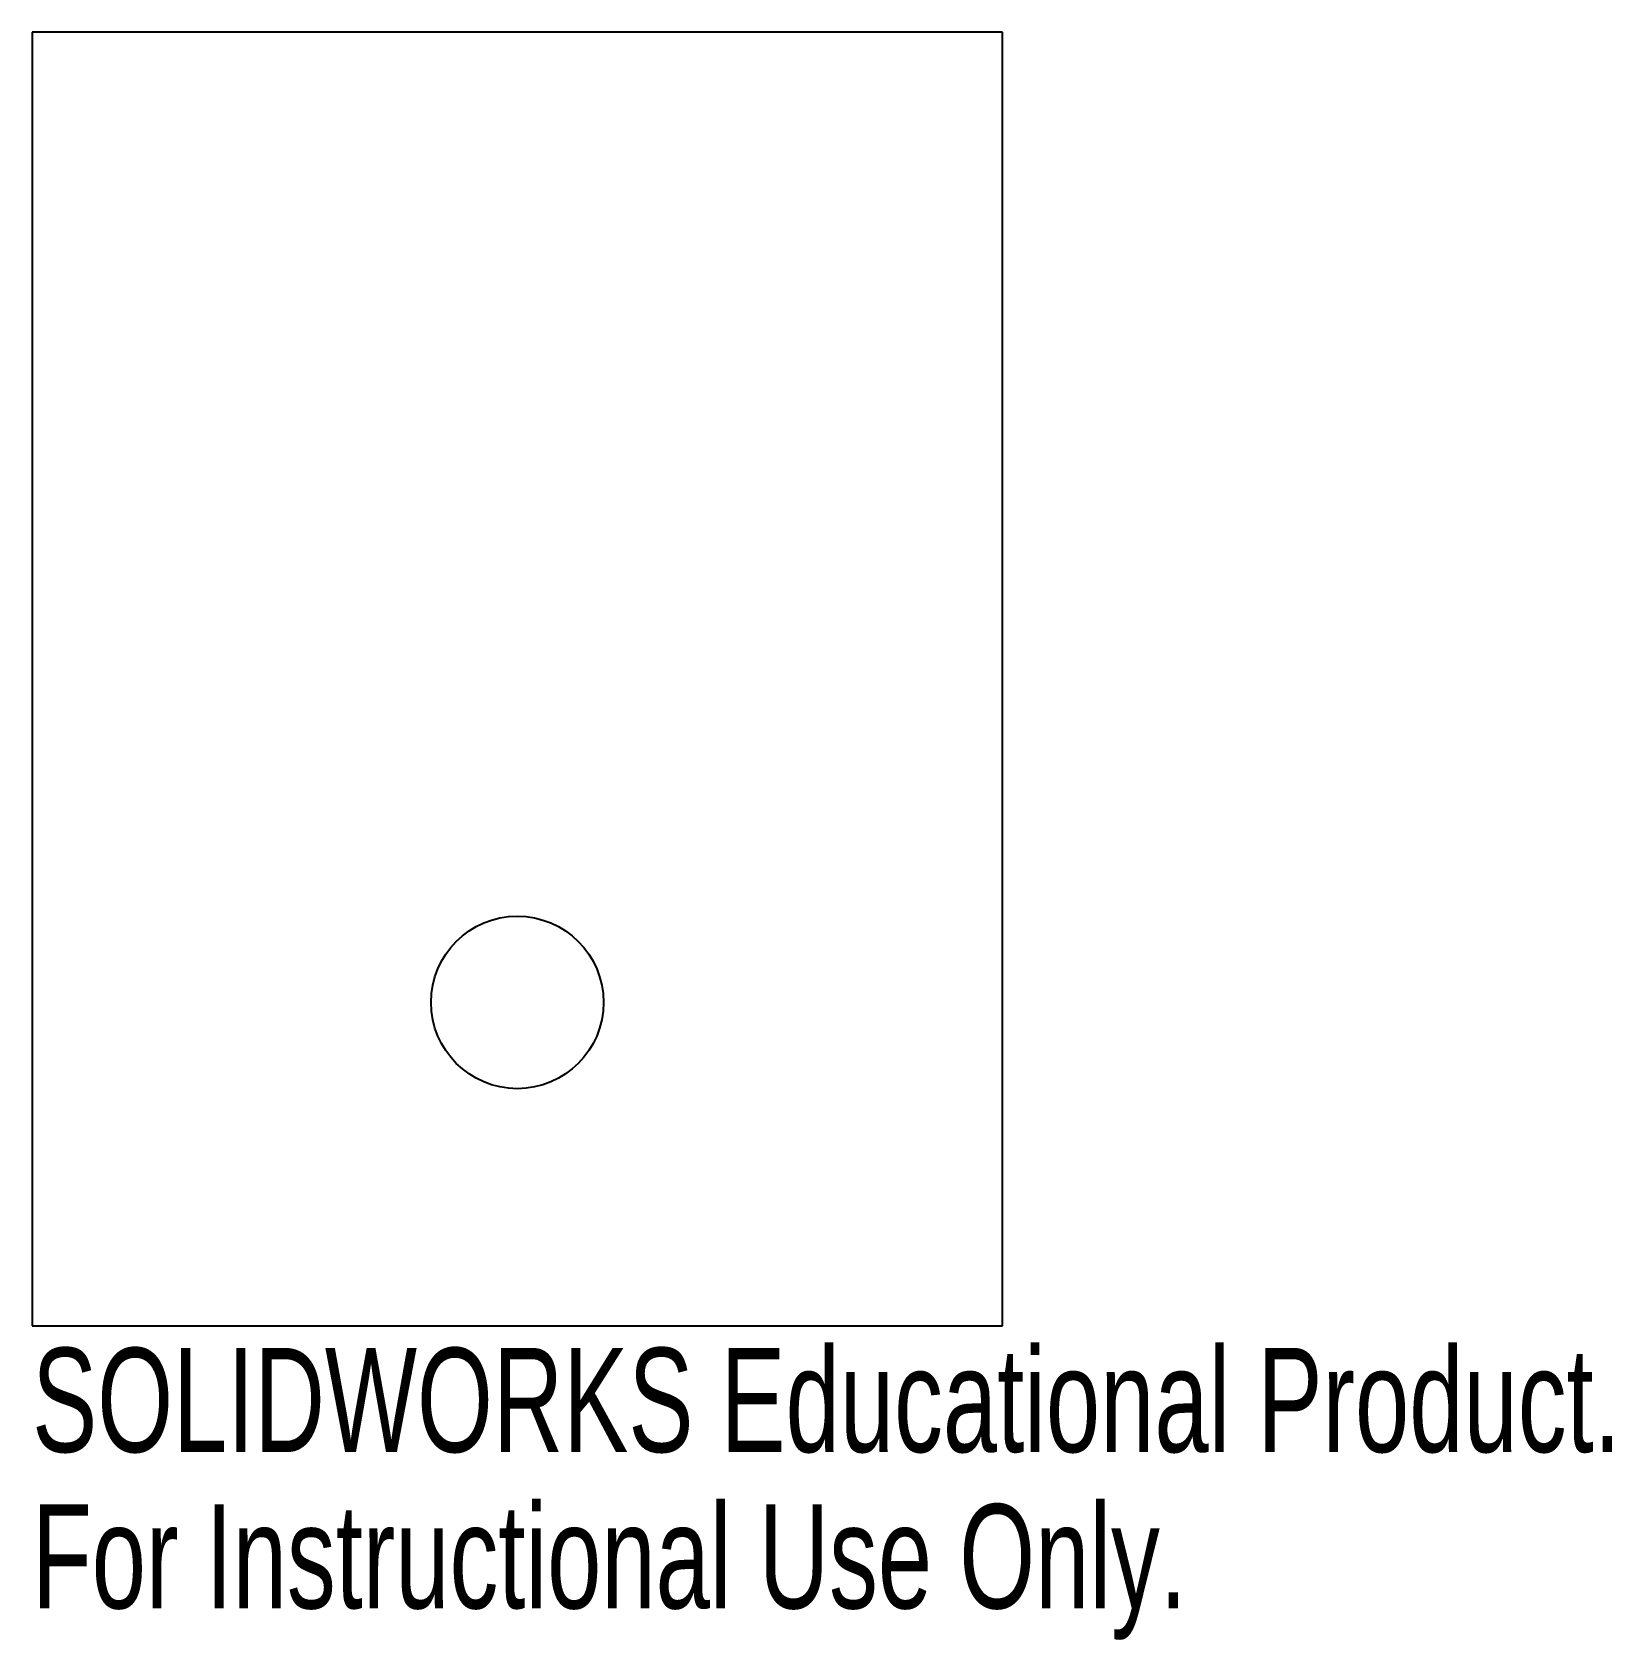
# Model space of a CAD drawing. Header units: millimetres. Extents: x 0 to 73.3, y -14.6 to 60.
import ezdxf

# ---------------------------------------------------------------- set-up
doc = ezdxf.new("R2010")
doc.units = ezdxf.units.MM
doc.styles.add('SLDTEXTSTYLE0', font='TXT', dxfattribs={"width": 0.7})

msp = doc.modelspace()

# ---------------------------------------------------------------- linework, layer by layer
at = {"color": 7, "linetype": 'Continuous', "lineweight": 25}
for p, q in [((45, 60), (0, 60)), ((0, 60), (0, 0)), ((45, 0), (45, 60)), ((0, 0), (45, 0))]:
    msp.add_line(p, q, dxfattribs=at)
msp.add_circle((22.5, 15), 4, dxfattribs=at)

# ---------------------------------------------------------------- texts
at = {"color": 7, "linetype": 'Continuous', "char_height": 4.83362, "attachment_point": 1, "style": 'SLDTEXTSTYLE0'}
for s, insert in [('SOLIDWORKS Educational Product.', (0, -1.02)), ('For Instructional Use Only.', (0, -8.27))]:
    msp.add_mtext(s, dxfattribs=dict(at, insert=insert))

doc.saveas('drawing.dxf')
